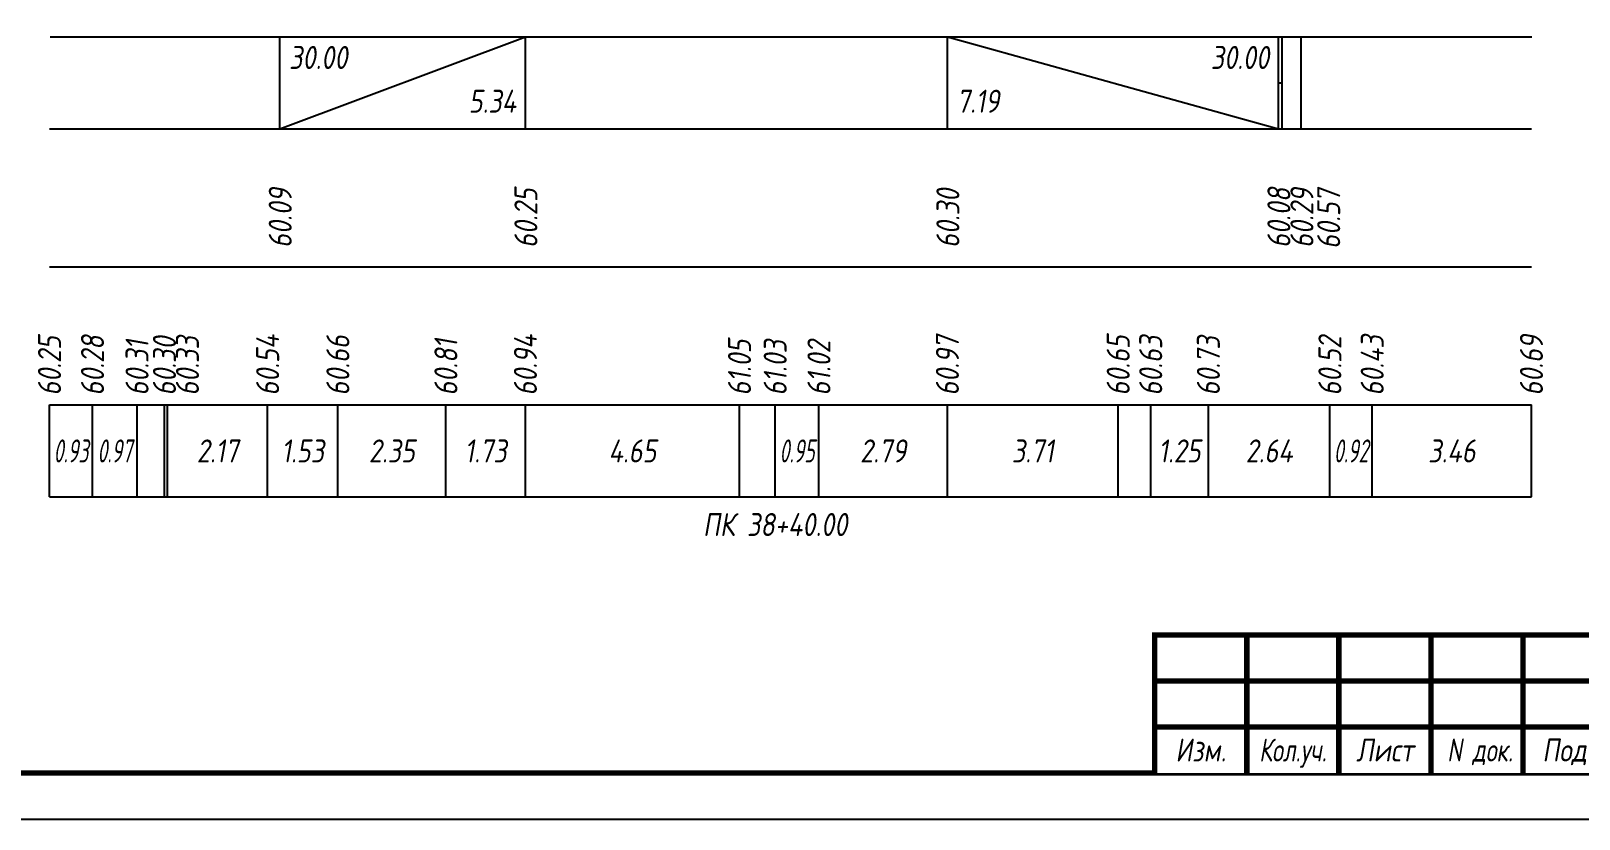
# Model space of a CAD drawing. Extents: x -717 to 1451, y -133302 to 233.
# Drawn here: x 77.9 to 246, y -60543.4 to -60457.8 of the extents above; entities that cross this region are included whole.
import ezdxf
from ezdxf.enums import TextEntityAlignment as Align

# ---------------------------------------------------------------- set-up
doc = ezdxf.new("R2010")
doc.units = 0
for name, color, linetype in [('Зарамочное оформление', 7, 'Continuous'), ('Код_510', 7, 'Continuous'), ('Код_516', 1, 'Continuous'), ('Подписи поперечников', 7, 'Continuous'), ('Таблица', 7, 'Continuous')]:
    doc.layers.add(name, color=color, linetype=linetype)
doc.styles.add('М', font='romand.shx', dxfattribs={"width": 0.8, "oblique": 10, "height": 2.5})

# ---------------------------------------------------------------- blocks, each defined once
blk = doc.blocks.new('Штамп')
at = {"linetype": 'Continuous'}
blk.add_wipeout([(199.95, -411.25), (384.95, -411.25), (384.95, -426.25), (199.95, -426.25)], dxfattribs=at).dxf.layer = 'Зарамочное оформление'
at = {"layer": 'Зарамочное оформление', "linetype": 'Continuous', "lineweight": -3, "const_width": 0.6, "flags": 128}
for points in [[(199.95, -426.25), (199.95, -411.25), (384.95, -411.25)], [(209.95, -411.25), (209.95, -426.25)], [(219.95, -411.25), (219.95, -426.25)], [(229.95, -411.25), (229.95, -426.25)], [(239.95, -411.25), (239.95, -426.25)], [(199.95, -416.25), (264.95, -416.25)], [(199.95, -421.25), (264.95, -421.25)]]:
    blk.add_lwpolyline(points, dxfattribs=at)
at = {"layer": 'Зарамочное оформление', "linetype": 'Continuous', "style": 'М', "oblique": 10}
for s, width, p in [('Изм.', 0.8, (204.95, -423.75)), ('Кол.уч.', 0.7, (214.95, -423.75)), ('Лист', 0.8, (224.95, -423.75)), ('N док.', 0.7, (235.28, -423.75)), ('Подпись', 0.8, (247.45, -423.75))]:
    blk.add_text(s, height=2.5, dxfattribs=dict(at, width=width)).set_placement(p, align=Align.MIDDLE_CENTER)
blk = doc.blocks.new('шифр')
blk.add_blockref('Штамп', (0, -60172))

msp = doc.modelspace()

# ---------------------------------------------------------------- linework, layer by layer
at = {"flags": 128}
msp.add_lwpolyline([(-30.054, -60543.421), (389.946, -60543.421), (389.946, -60246.421), (-30.054, -60246.421)], close=True, dxfattribs=at)
at = {"const_width": 0.6, "flags": 128}
msp.add_lwpolyline([(-10.054, -60538.421), (384.946, -60538.421), (384.946, -60251.421), (-10.054, -60251.421)], close=True, dxfattribs=at)
at = {"layer": 'Код_510'}
for p, q in [((79.946, -60508.421), (79.946, -60498.421)), ((84.616, -60508.421), (84.616, -60498.421)), ((89.453, -60508.421), (89.453, -60498.421)), ((92.426, -60508.421), (92.426, -60498.421)), ((92.766, -60508.421), (92.766, -60498.421)), ((103.634, -60508.421), (103.634, -60498.421)), ((111.26, -60508.421), (111.26, -60498.421)), ((122.991, -60508.421), (122.991, -60498.421)), ((131.622, -60508.421), (131.622, -60498.421)), ((154.869, -60508.421), (154.869, -60498.421)), ((158.745, -60508.421), (158.745, -60498.421)), ((163.499, -60508.421), (163.499, -60498.421)), ((177.444, -60508.421), (177.444, -60498.421)), ((195.992, -60508.421), (195.992, -60498.421)), ((199.523, -60508.421), (199.523, -60498.421)), ((205.784, -60508.421), (205.784, -60498.421)), ((218.979, -60508.421), (218.979, -60498.421)), ((223.576, -60508.421), (223.576, -60498.421)), ((240.864, -60508.421), (240.864, -60498.421))]:
    msp.add_line(p, q, dxfattribs=at)
at = {"layer": 'Код_516'}
for p, q in [((104.946, -60468.421), (104.946, -60458.421)), ((104.946, -60468.421), (131.622, -60458.421)), ((131.622, -60468.421), (131.622, -60458.421)), ((177.444, -60468.421), (177.444, -60458.421)), ((177.444, -60458.421), (213.387, -60468.421)), ((213.387, -60468.421), (213.387, -60458.421)), ((213.387, -60468.421), (213.387, -60458.421)), ((213.796, -60468.421), (213.796, -60458.421)), ((215.864, -60468.421), (215.864, -60458.421)), ((213.387, -60463.421), (213.796, -60463.421))]:
    msp.add_line(p, q, dxfattribs=at)
at = {"layer": 'Таблица'}
for p, q in [((80, -60458.421), (240.918, -60458.421)), ((79.946, -60468.421), (240.864, -60468.421)), ((79.946, -60483.421), (240.864, -60483.421)), ((79.946, -60498.421), (240.864, -60498.421)), ((79.946, -60508.421), (240.864, -60508.421))]:
    msp.add_line(p, q, dxfattribs=at)

# ---------------------------------------------------------------- texts
at = {"layer": 'Код_510', "style": 'М', "oblique": 10, "width": 0.8}
for s, p in [('60.25', (79.946, -60497.421)), ('60.28', (84.616, -60497.421)), ('60.31', (89.453, -60497.421)), ('60.30', (92.426, -60497.421)), ('60.33', (94.926, -60497.421)), ('60.54', (103.634, -60497.421)), ('60.66', (111.26, -60497.421)), ('60.81', (122.991, -60497.421)), ('60.94', (131.622, -60497.421)), ('61.05', (154.869, -60497.421)), ('61.03', (158.745, -60497.421)), ('61.02', (163.499, -60497.421)), ('60.97', (177.444, -60497.421)), ('60.65', (195.992, -60497.421)), ('60.63', (199.523, -60497.421)), ('60.73', (205.784, -60497.421)), ('60.52', (218.979, -60497.421)), ('60.43', (223.576, -60497.421)), ('60.69', (240.864, -60497.421))]:
    msp.add_text(s, height=2.5, rotation=90, dxfattribs=at).set_placement(p, align=Align.MIDDLE_LEFT)
at = {"layer": 'Код_510', "style": 'М', "oblique": 10}
for s, width, p in [('0.93', 0.6, (82.281, -60503.421)), ('0.97', 0.6, (87.034, -60503.421)), ('2.17', 0.8, (98.2, -60503.421)), ('1.53', 0.8, (107.447, -60503.421)), ('2.35', 0.8, (117.125, -60503.421)), ('1.73', 0.8, (127.307, -60503.421)), ('4.65', 0.8, (143.246, -60503.421)), ('0.95', 0.6, (161.122, -60503.421)), ('2.79', 0.8, (170.472, -60503.421)), ('3.71', 0.8, (186.718, -60503.421)), ('1.25', 0.8, (202.653, -60503.421)), ('2.64', 0.8, (212.381, -60503.421)), ('0.92', 0.6, (221.277, -60503.421)), ('3.46', 0.8, (232.22, -60503.421))]:
    msp.add_text(s, height=2.5, dxfattribs=dict(at, width=width)).set_placement(p, align=Align.MIDDLE_CENTER)
at = {"layer": 'Код_516', "style": 'М', "oblique": 10, "width": 0.8}
msp.add_text('30.00', height=2.5, dxfattribs=at).set_placement((105.946, -60459.421), align=Align.TOP_LEFT)
msp.add_text('30.00', height=2.5, dxfattribs=at).set_placement((212.387, -60459.421), align=Align.TOP_RIGHT)
msp.add_text('5.34', height=2.5, dxfattribs=at).set_placement((130.622, -60467.421), align=Align.BOTTOM_RIGHT)
msp.add_text('7.19', height=2.5, dxfattribs=at).set_placement((178.444, -60467.421), align=Align.BOTTOM_LEFT)
for s, p in [('60.09', (105, -60481.371)), ('60.25', (131.677, -60481.371)), ('60.30', (177.499, -60481.371)), ('60.08', (213.441, -60481.371)), ('60.29', (215.941, -60481.371)), ('60.57', (218.847, -60481.475))]:
    msp.add_text(s, height=2.5, rotation=90, dxfattribs=at).set_placement(p, align=Align.MIDDLE_LEFT)
at = {"layer": 'Подписи поперечников', "style": 'М', "oblique": 10, "width": 0.8}
msp.add_text('ПК 38+40.00', height=2.5, dxfattribs=at).set_placement((158.745, -60513.421), align=Align.BOTTOM_CENTER)

# ---------------------------------------------------------------- next in the draw order: block references
msp.add_blockref('шифр', (0, 59.829))

doc.saveas('drawing.dxf')
